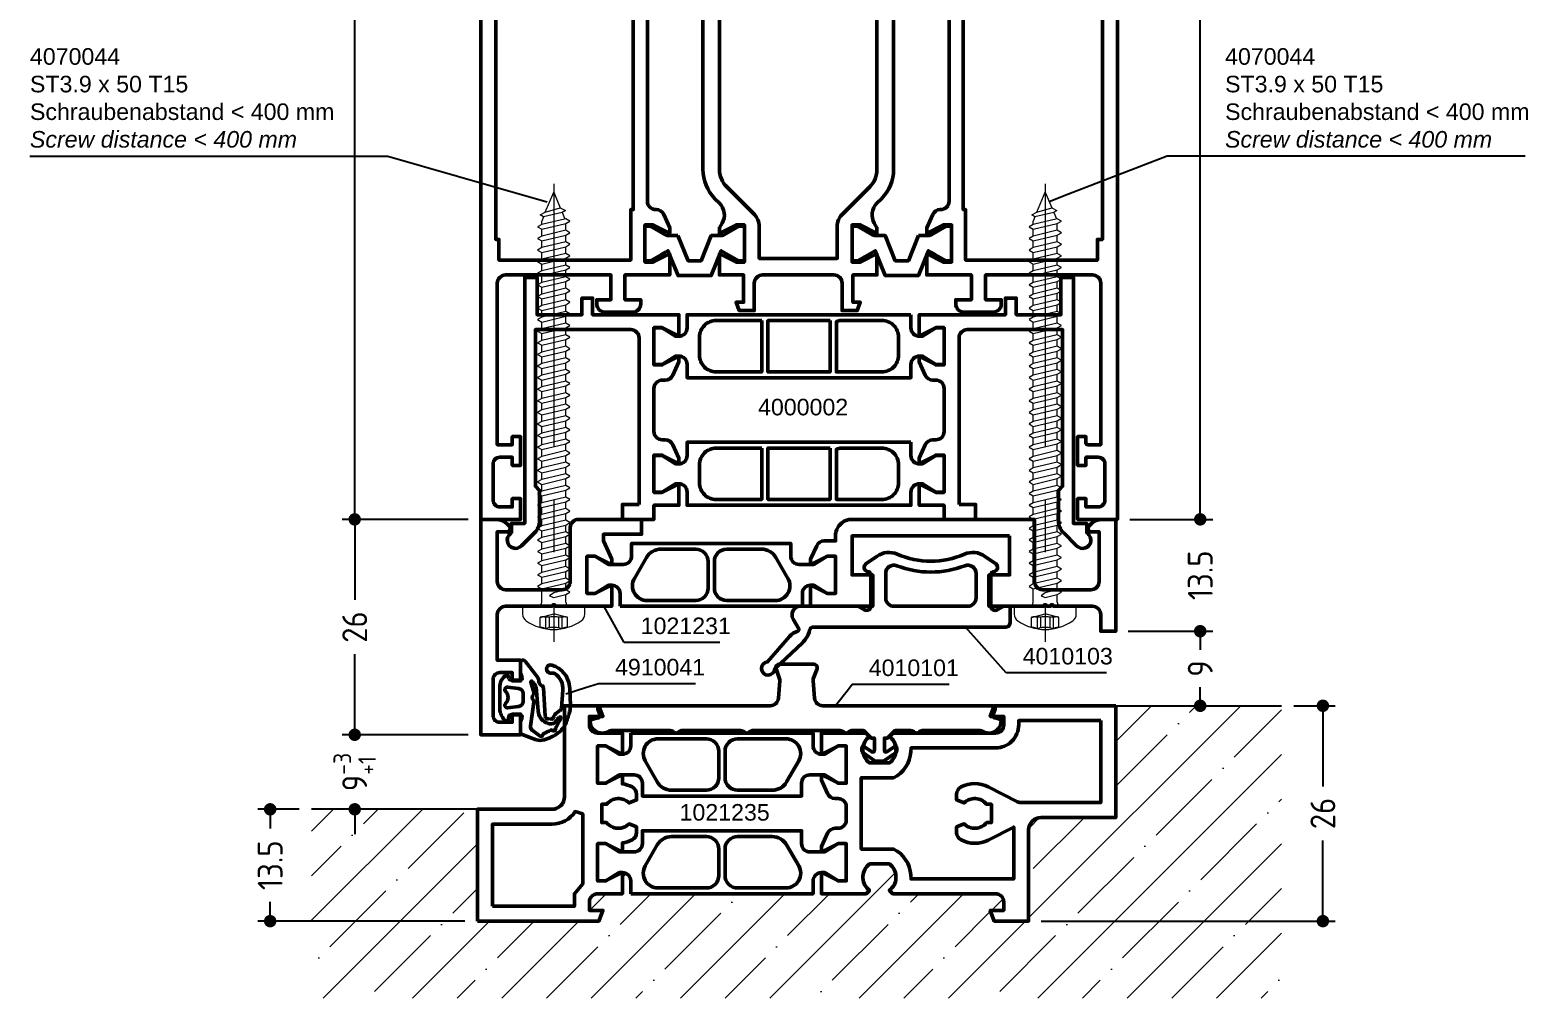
# Model space of a CAD drawing. Header units: millimetres. Extents: x 15 to 196, y 31 to 248.
# Drawn here: x 15.3 to 196, y 31 to 147.9 of the extents above; entities that cross this region are included whole.
import ezdxf

# ---------------------------------------------------------------- set-up
doc = ezdxf.new("R2010")
doc.units = ezdxf.units.MM
doc.linetypes.add('CENTER', pattern=[50.8, 31.75, -6.35, 6.35, -6.35])
doc.linetypes.add('HIDDEN', pattern=[9.525, 6.35, -3.175])
for name, color, linetype, lineweight in [('AM_5', 3, 'Continuous', 25), ('AM_C', 50, 'Continuous', 50), ('AM_S', 80, 'Continuous', 50), ('Cent3', 70, 'CENTER', 18), ('CHide4', 10, 'HIDDEN', 13), ('Cont2', 2, 'Continuous', 25), ('Cont3', 70, 'Continuous', 18), ('Cont4', 10, 'Continuous', 13)]:
    doc.layers.add(name, color=color, linetype=linetype, lineweight=lineweight)
doc.layers.add('WBC-GER-ENG', color=7, linetype='Continuous')
doc.styles.add('HBS_DIMTEXTSTYLE', font='isocp.shx')
doc.styles.add('SWISSL', font='swissl.ttf')
doc.dimstyles.new('Konstruktionsschnitt 1-1$0', dxfattribs={"dimscale": 0, "dimtxt": 3, "dimasz": 1.5, "dimexe": 1.5, "dimexo": 1.5, "dimgap": 1.5, "dimtad": 0, "dimdsep": 46, "dimtxsty": 'HBS_DIMTEXTSTYLE', "dimblk": 'PUNKT', "dimcen": 0, "dimclrd": 3, "dimclre": 3, "dimclrt": 2, "dimadec": 1, "dimazin": 2, "dimtfac": 0.7, "dimtofl": 0, "dimtmove": 0, "dimatfit": 3, "dimfxl": 0, "dimtolj": 1, "dimtzin": 0, "dimarcsym": 0})

# ---------------------------------------------------------------- blocks, each defined once
blk = doc.blocks.new('PUNKT')
at = {"color": 0, "linetype": 'Continuous'}
blk.add_line((-0.5, 0), (-1, 0), dxfattribs=at)
at = {"color": 0, "linetype": 'Continuous', "const_width": 0.5}
blk.add_lwpolyline([(-0.25, 0, 1), (0.25, 0, 1)], format="xyb", close=True, dxfattribs=at)
blk = doc.blocks.new('*D40')
at = {"layer": 'AM_5', "color": 3, "lineweight": -2, "transparency": 16777216}
for p, q in [((148, 205.77), (158, 205.77)), ((156.5, 204.27), (156.5, 159.08)), ((156.5, 90.27), (156.5, 151.88)), ((148, 88.77), (158, 88.77))]:
    blk.add_line(p, q, dxfattribs=at)
at = {"layer": 'AM_5', "color": 3, "lineweight": -2, "transparency": 16777216, "xscale": 1.5, "yscale": 1.5, "zscale": 1.5}
for p, rotation in [((156.5, 205.77), 90), ((156.5, 88.77), 270)]:
    blk.add_blockref('PUNKT', p, dxfattribs=dict(at, rotation=rotation))
at = {"layer": 'AM_5', "color": 2, "transparency": 16777216, "insert": (156.5, 155.48), "char_height": 3, "attachment_point": 5, "rotation": 90, "style": 'HBS_DIMTEXTSTYLE'}
blk.add_mtext('\\A1;117', dxfattribs=at)
blk = doc.blocks.new('4010101_technic_wos')
at = {"layer": 'AM_C'}
blk.add_lwpolyline([(-24.82, 0, -0.388879), (-25.81, 0.91), (-26, 3.02, -0.109518), (-25.97, 3.24), (-25.52, 4.46, 0.520567), (-25.9, 5), (-30.1, 5, 0.520567), (-30.47, 4.46), (-30.03, 3.24, -0.109518), (-30, 3.02), (-30.18, 0.91, -0.388879), (-31.18, 0), (-51.68, 0, 0.520567), (-51.96, -0.4), (-51.72, -1.07, -0.440011), (-51.92, -1.46), (-52.68, -1.66, 0.3752), (-52.9, -1.99, 0.54592), (-50.62, -3.08, -0.139599), (-50.35, -3), (-43.21, -3, -0.201513), (-42.86, -3.15, 0.420084), (-42.14, -3.15, -0.201513), (-41.78, -3), (-34.71, -3, -0.201513), (-34.36, -3.15, 0.420084), (-33.64, -3.15, -0.201513), (-33.28, -3), (-22.71, -3, -0.201513), (-22.36, -3.15, 0.420084), (-21.64, -3.15, -0.201513), (-21.28, -3), (-19.9, -3), (-19, -3.9), (-18.6, -3.9), (-18.6, -5.39, -0.606815), (-18.91, -5.56), (-19.78, -4.95, 0.606815), (-20.1, -5.11), (-20.1, -5.48, 0.244698), (-20.01, -5.64), (-18.5, -6.7), (-17.5, -6.7), (-15.98, -5.64, 0.244698), (-15.9, -5.48), (-15.9, -5.11, 0.606815), (-16.21, -4.95), (-17.08, -5.56, -0.606815), (-17.4, -5.39), (-17.4, -3.9), (-17, -3.9), (-16.1, -3), (-14.21, -3, -0.201513), (-13.86, -3.15, 0.420084), (-13.14, -3.15, -0.201513), (-12.78, -3), (-5.85, -3, -0.139599), (-5.58, -3.08, 0.560582), (-3.3, -1.92, 0.362446), (-3.52, -1.61), (-4.08, -1.46, -0.440011), (-4.28, -1.07), (-4.04, -0.4, 0.520567), (-4.32, 0), (-24.82, 0)], format="xyb", close=True, dxfattribs=at)
blk = doc.blocks.new('*D49')
at = {"layer": 'AM_5', "color": 3, "lineweight": -2, "transparency": 16777216}
for p, q in [((68.2, 88.77), (53, 88.77)), ((54.5, 87.27), (54.5, 79.04)), ((54.5, 64.27), (54.5, 72.51)), ((68.2, 62.77), (53, 62.77))]:
    blk.add_line(p, q, dxfattribs=at)
at = {"layer": 'AM_5', "color": 3, "lineweight": -2, "transparency": 16777216, "xscale": 1.5, "yscale": 1.5, "zscale": 1.5}
for p, rotation in [((54.5, 88.77), 90), ((54.5, 62.77), 270)]:
    blk.add_blockref('PUNKT', p, dxfattribs=dict(at, rotation=rotation))
at = {"layer": 'AM_5', "color": 2, "transparency": 16777216, "insert": (54.5, 75.77), "char_height": 3, "attachment_point": 5, "rotation": 90, "style": 'HBS_DIMTEXTSTYLE'}
blk.add_mtext('\\A1;26', dxfattribs=at)
blk = doc.blocks.new('*D50')
at = {"layer": 'AM_5', "color": 3, "lineweight": -2, "transparency": 16777216}
for p, q in [((54.5, 64.27), (54.5, 65.77)), ((68.2, 62.77), (53, 62.77)), ((56.95, 53.77), (53, 53.77)), ((54.5, 52.27), (54.5, 50.77))]:
    blk.add_line(p, q, dxfattribs=at)
at = {"layer": 'AM_5', "color": 3, "lineweight": -2, "transparency": 16777216, "xscale": 1.5, "yscale": 1.5, "zscale": 1.5}
for p, rotation in [((54.5, 62.77), 270), ((54.5, 53.77), 90)]:
    blk.add_blockref('PUNKT', p, dxfattribs=dict(at, rotation=rotation))
at = {"layer": 'AM_5', "color": 2, "transparency": 16777216, "insert": (54.5, 58.27), "char_height": 3, "attachment_point": 5, "rotation": 90, "style": 'HBS_DIMTEXTSTYLE'}
blk.add_mtext('\\A1;9{}{\\H0.71x;\\C2;\\S-3^ +1;}', dxfattribs=at)
blk = doc.blocks.new('*D51')
at = {"layer": 'AM_5', "color": 3, "lineweight": -2, "transparency": 16777216}
for p, q in [((147.8, 75.27), (158, 75.27)), ((156.5, 73.77), (156.5, 73.04)), ((156.5, 67.77), (156.5, 68.51)), ((147.8, 66.27), (158, 66.27))]:
    blk.add_line(p, q, dxfattribs=at)
at = {"layer": 'AM_5', "color": 3, "lineweight": -2, "transparency": 16777216, "xscale": 1.5, "yscale": 1.5, "zscale": 1.5}
for p, rotation in [((156.5, 75.27), 90), ((156.5, 66.27), 270)]:
    blk.add_blockref('PUNKT', p, dxfattribs=dict(at, rotation=rotation))
at = {"layer": 'AM_5', "color": 2, "transparency": 16777216, "insert": (156.5, 70.77), "char_height": 3, "attachment_point": 5, "rotation": 90, "style": 'HBS_DIMTEXTSTYLE'}
blk.add_mtext('\\A1;9', dxfattribs=at)
blk = doc.blocks.new('*D52')
at = {"layer": 'AM_5', "color": 3, "lineweight": -2, "transparency": 16777216}
for p, q in [((167.8, 66.27), (172.8, 66.27)), ((171.3, 64.77), (171.3, 56.54)), ((171.3, 41.77), (171.3, 50.01)), ((137.3, 40.27), (172.8, 40.27))]:
    blk.add_line(p, q, dxfattribs=at)
at = {"layer": 'AM_5', "color": 3, "lineweight": -2, "transparency": 16777216, "xscale": 1.5, "yscale": 1.5, "zscale": 1.5}
for p, rotation in [((171.3, 66.27), 90), ((171.3, 40.27), 270)]:
    blk.add_blockref('PUNKT', p, dxfattribs=dict(at, rotation=rotation))
at = {"layer": 'AM_5', "color": 2, "transparency": 16777216, "insert": (171.3, 53.27), "char_height": 3, "attachment_point": 5, "rotation": 90, "style": 'HBS_DIMTEXTSTYLE'}
blk.add_mtext('\\A1;26', dxfattribs=at)
blk = doc.blocks.new('*S359')
at = {"layer": 'AM_5', "color": 3}
for p, q in [((114.51, 68.83), (114.05, 68.24)), ((126.21, 68.83), (114.51, 68.83))]:
    blk.add_line(p, q, dxfattribs=at)
at = {"layer": 'AM_5', "color": 3, "linetype": 'Continuous'}
blk.add_line((114.05, 68.24), (112.51, 66.27), dxfattribs=at)
at = {"layer": 'AM_5', "color": 2, "insert": (116.51, 69.83), "char_height": 2, "attachment_point": 7, "style": 'SWISSL'}
blk.add_mtext('4010101', dxfattribs=at)
blk = doc.blocks.new('*S360')
at = {"layer": 'AM_5', "color": 3, "linetype": 'Continuous'}
blk.add_line((129.83, 73.9), (128.17, 75.77), dxfattribs=at)
at = {"layer": 'AM_5', "color": 3}
for p, q in [((133.08, 70.23), (129.83, 73.9)), ((145.21, 70.23), (133.08, 70.23))]:
    blk.add_line(p, q, dxfattribs=at)
at = {"layer": 'AM_5', "color": 2, "insert": (135.08, 71.23), "char_height": 2, "attachment_point": 7, "style": 'SWISSL'}
blk.add_mtext('4010103', dxfattribs=at)
blk = doc.blocks.new('*S361')
at = {"layer": 'AM_5', "color": 3}
for p, q in [((83.9, 68.9), (82.34, 68.42)), ((95.6, 68.9), (83.9, 68.9))]:
    blk.add_line(p, q, dxfattribs=at)
at = {"layer": 'AM_5', "color": 3, "linetype": 'Continuous'}
blk.add_line((82.34, 68.42), (79.95, 67.69), dxfattribs=at)
at = {"layer": 'AM_5', "color": 2, "insert": (85.9, 69.9), "char_height": 2, "attachment_point": 7, "style": 'SWISSL'}
blk.add_mtext('4910041', dxfattribs=at)
blk = doc.blocks.new('*S362')
at = {"layer": 'AM_5', "color": 3, "linetype": 'Continuous'}
blk.add_line((85.8, 76.08), (84.6, 78.27), dxfattribs=at)
at = {"layer": 'AM_5', "color": 3}
for p, q in [((87, 73.89), (85.8, 76.08)), ((98.54, 73.89), (87, 73.89))]:
    blk.add_line(p, q, dxfattribs=at)
at = {"layer": 'AM_5', "color": 2, "insert": (89, 74.89), "char_height": 2, "attachment_point": 7, "style": 'SWISSL'}
blk.add_mtext('1021231', dxfattribs=at)
blk = doc.blocks.new('ws4070043')
at = {"layer": 'Cent3'}
blk.add_line((0, -51), (0, 4.3), dxfattribs=at)
at = {"layer": 'CHide4', "ltscale": 0.3}
for p, q in [((-0.97, 1.33), (-0.97, 2.72)), ((-0.56, 1.33), (-0.56, 2.61)), ((0.56, 1.33), (0.56, 2.61)), ((0.97, 1.33), (0.97, 2.72))]:
    blk.add_line(p, q, dxfattribs=at)
for points in [[(-1.65, 2.56), (-1.65, 1.33)], [(1.65, 2.56), (1.65, 1.33)], [(-1.65, 1.33), (0, 0.89)], [(1.65, 1.33), (0, 0.89)]]:
    blk.add_lwpolyline(points, dxfattribs=at)
for centre, radius, start, end in [((-1.59, 3.84), 1.28, 267.2848, 298.8872), ((0, 5.49), 2.94, 250.6988, 289.3012), ((1.59, 3.84), 1.28, 241.1128, 272.7152), ((-1.31, 2.49), 1.21, 253.6643, 286.3357), ((0, 11.41), 10.13, 264.4948, 275.5052), ((1.31, 2.49), 1.21, 253.6643, 286.3357)]:
    blk.add_arc(centre, radius, start, end, dxfattribs=at)
at = {"layer": 'Cont4'}
blk.add_lwpolyline([(3.32, 1.75, 0.314856), (-3.32, 1.75, 0.244912), (-3.75, 0.93), (-3.75, 0), (3.75, 0), (3.75, 0.93, 0.244912), (3.32, 1.75, 0.138291)], format="xyb", dxfattribs=at)
for points in [[(-1.95, -1.7), (-1.45, -1.99), (0, -1.64), (0.5, -1.27), (0, -1.07), (-1.45, -1.41)], [(-1.95, -3.1), (-1.45, -3.39), (1.45, -2.7), (1.95, -2.41), (1.45, -2.12), (-1.45, -2.81)], [(-1.95, -4.5), (-1.45, -4.79), (1.45, -4.1), (1.95, -3.81), (1.45, -3.52), (-1.45, -4.21)], [(-1.95, -5.9), (-1.45, -6.19), (1.45, -5.5), (1.95, -5.21), (1.45, -4.92), (-1.45, -5.61)], [(-1.95, -7.3), (-1.45, -7.59), (1.45, -6.9), (1.95, -6.61), (1.45, -6.32), (-1.45, -7.01)], [(-1.95, -8.7), (-1.45, -8.99), (1.45, -8.3), (1.95, -8.01), (1.45, -7.72), (-1.45, -8.41)], [(-1.95, -10.1), (-1.45, -10.39), (1.45, -9.7), (1.95, -9.41), (1.45, -9.12), (-1.45, -9.81)], [(-1.95, -11.5), (-1.45, -11.79), (1.45, -11.1), (1.95, -10.81), (1.45, -10.52), (-1.45, -11.21)], [(-1.95, -12.9), (-1.45, -13.19), (1.45, -12.5), (1.95, -12.21), (1.45, -11.92), (-1.45, -12.61)], [(-1.95, -14.3), (-1.45, -14.59), (1.45, -13.9), (1.95, -13.61), (1.45, -13.32), (-1.45, -14.01)], [(-1.95, -15.7), (-1.45, -15.99), (1.45, -15.3), (1.95, -15.01), (1.45, -14.72), (-1.45, -15.41)], [(-1.95, -17.1), (-1.45, -17.39), (1.45, -16.7), (1.95, -16.41), (1.45, -16.12), (-1.45, -16.81)], [(-1.95, -18.5), (-1.45, -18.79), (1.45, -18.1), (1.95, -17.81), (1.45, -17.52), (-1.45, -18.21)], [(-1.95, -19.9), (-1.45, -20.19), (1.45, -19.5), (1.95, -19.21), (1.45, -18.92), (-1.45, -19.61)], [(-1.95, -21.3), (-1.45, -21.59), (1.45, -20.9), (1.95, -20.61), (1.45, -20.32), (-1.45, -21.01)], [(-1.95, -22.7), (-1.45, -22.99), (1.45, -22.3), (1.95, -22.01), (1.45, -21.72), (-1.45, -22.41)], [(-1.95, -24.1), (-1.45, -24.39), (1.45, -23.7), (1.95, -23.41), (1.45, -23.12), (-1.45, -23.81)], [(-1.95, -25.5), (-1.45, -25.79), (1.45, -25.1), (1.95, -24.81), (1.45, -24.52), (-1.45, -25.21)], [(-1.95, -26.9), (-1.45, -27.19), (1.45, -26.5), (1.95, -26.21), (1.45, -25.92), (-1.45, -26.61)], [(-1.95, -28.3), (-1.45, -28.59), (1.45, -27.9), (1.95, -27.61), (1.45, -27.32), (-1.45, -28.01)], [(-1.95, -29.7), (-1.45, -29.99), (1.45, -29.3), (1.95, -29.01), (1.45, -28.72), (-1.45, -29.41)], [(-1.95, -31.1), (-1.45, -31.39), (1.45, -30.7), (1.95, -30.41), (1.45, -30.12), (-1.45, -30.81)], [(-1.95, -32.5), (-1.45, -32.79), (1.45, -32.1), (1.95, -31.81), (1.45, -31.52), (-1.45, -32.21)], [(-1.95, -33.9), (-1.45, -34.19), (1.45, -33.5), (1.95, -33.21), (1.45, -32.92), (-1.45, -33.61)], [(-1.95, -35.3), (-1.45, -35.59), (1.45, -34.9), (1.95, -34.61), (1.45, -34.32), (-1.45, -35.01)], [(-1.95, -36.7), (-1.45, -36.99), (1.45, -36.3), (1.95, -36.01), (1.45, -35.72), (-1.45, -36.41)], [(-1.95, -38.1), (-1.45, -38.39), (1.45, -37.7), (1.95, -37.41), (1.45, -37.12), (-1.45, -37.81)], [(-1.95, -39.5), (-1.45, -39.79), (1.45, -39.1), (1.95, -38.81), (1.45, -38.52), (-1.45, -39.21)], [(-1.95, -40.9), (-1.45, -41.19), (1.45, -40.5), (1.95, -40.21), (1.45, -39.92), (-1.45, -40.61)], [(-1.95, -42.3), (-1.45, -42.59), (1.45, -41.9), (1.95, -41.61), (1.45, -41.32), (-1.45, -42.01)], [(-1.95, -43.7), (-1.45, -43.99), (1.45, -43.3), (1.95, -43.01), (1.45, -42.72), (-1.45, -43.41)], [(-1.45, -45.39), (1.45, -44.7), (1.95, -44.41), (1.45, -44.12), (-1.45, -44.81), (-1.95, -45.1)], [(-1.45, -46.21), (-1.95, -46.5), (-1.45, -46.79), (1.45, -46.1), (1.95, -45.81), (1.45, -45.52)], [(1.24, -47), (1.63, -47.27), (1.01, -47.57), (-0.78, -48.11), (-1.41, -47.8), (-1.02, -47.54)]]:
    blk.add_lwpolyline(points, close=True, dxfattribs=at)
for points in [[(-1.45, -0.5), (-1.45, -1.41)], [(1.45, -0.5), (1.45, -2.12)], [(-1.45, -1.99), (-1.45, -2.81)], [(-1.45, -3.39), (-1.45, -4.21)], [(1.45, -2.7), (1.45, -3.52)], [(-1.45, -4.79), (-1.45, -5.61)], [(1.45, -4.1), (1.45, -4.92)], [(-1.45, -6.19), (-1.45, -7.01)], [(1.45, -5.5), (1.45, -6.32)], [(1.45, -6.9), (1.45, -7.72)], [(-1.45, -7.59), (-1.45, -8.41)], [(-1.45, -8.99), (-1.45, -9.81)], [(1.45, -8.3), (1.45, -9.12)], [(-1.45, -10.39), (-1.45, -11.21)], [(1.45, -9.7), (1.45, -10.52)], [(-1.45, -11.79), (-1.45, -12.61)], [(1.45, -11.1), (1.45, -11.92)], [(1.45, -12.5), (1.45, -13.32)], [(-1.45, -13.19), (-1.45, -14.01)], [(1.45, -13.9), (1.45, -14.72)], [(-1.45, -14.59), (-1.45, -15.41)], [(-1.45, -15.99), (-1.45, -16.81)], [(1.45, -15.3), (1.45, -16.12)], [(-1.45, -17.39), (-1.45, -18.21)], [(1.45, -16.7), (1.45, -17.52)], [(-1.45, -18.79), (-1.45, -19.61)], [(1.45, -18.1), (1.45, -18.92)], [(1.45, -19.5), (1.45, -20.32)], [(-1.45, -20.19), (-1.45, -21.01)], [(-1.45, -21.59), (-1.45, -22.41)], [(1.45, -20.9), (1.45, -21.72)], [(-1.45, -22.99), (-1.45, -23.81)], [(1.45, -22.3), (1.45, -23.12)], [(-1.45, -24.39), (-1.45, -25.21)], [(1.45, -23.7), (1.45, -24.52)], [(1.45, -25.1), (1.45, -25.92)], [(-1.45, -25.79), (-1.45, -26.61)], [(1.45, -26.5), (1.45, -27.32)], [(-1.45, -27.19), (-1.45, -28.01)], [(-1.45, -28.59), (-1.45, -29.41)], [(1.45, -27.9), (1.45, -28.72)], [(-1.45, -29.99), (-1.45, -30.81)], [(1.45, -29.3), (1.45, -30.12)], [(1.45, -30.7), (1.45, -31.52)], [(-1.45, -31.39), (-1.45, -32.21)], [(1.45, -32.1), (1.45, -32.92)], [(-1.45, -32.79), (-1.45, -33.61)], [(-1.45, -34.19), (-1.45, -35.01)], [(1.45, -33.5), (1.45, -34.32)], [(-1.45, -35.59), (-1.45, -36.41)], [(1.45, -34.9), (1.45, -35.72)], [(-1.45, -36.99), (-1.45, -37.81)], [(1.45, -36.3), (1.45, -37.12)], [(1.45, -37.7), (1.45, -38.52)], [(-1.45, -38.39), (-1.45, -39.21)], [(1.45, -39.1), (1.45, -39.92)], [(-1.45, -39.79), (-1.45, -40.61)], [(-1.45, -41.19), (-1.45, -42.01)], [(1.45, -40.5), (1.45, -41.32)], [(-1.45, -42.59), (-1.45, -43.41)], [(1.45, -41.9), (1.45, -42.72)], [(1.45, -43.3), (1.45, -44.12)], [(-1.45, -43.99), (-1.45, -44.81)], [(1.45, -44.7), (1.45, -45.52)], [(-1.45, -45.39), (-1.45, -46.21)], [(-1.02, -47.54), (-1.34, -46.76)], [(1.24, -47), (1.45, -46.5)], [(1.45, -46.1), (1.45, -46.5)], [(1.01, -47.57), (0, -50), (-0.78, -48.11)]]:
    blk.add_lwpolyline(points, dxfattribs=at)
for centre, start, end in [((-1.95, -0.5), 0, 90), ((1.95, -0.5), 90, 180)]:
    blk.add_arc(centre, 0.5, start, end, dxfattribs=at)
blk = doc.blocks.new('*S363')
at = {"layer": 'WBC-GER-ENG', "color": 3}
for p, q in [((152.5, 132.62), (140.62, 128.02)), ((195.69, 132.62), (152.5, 132.62))]:
    blk.add_line(p, q, dxfattribs=at)
at = {"layer": 'WBC-GER-ENG', "color": 3, "linetype": 'Continuous'}
blk.add_line((140.62, 128.02), (138.29, 127.11), dxfattribs=at)
at = {"layer": 'WBC-GER-ENG', "color": 2, "insert": (159.5, 133.62), "char_height": 2, "attachment_point": 7, "style": 'SWISSL'}
blk.add_mtext('4070044\\PST3.9 x 50 T15\\PSchraubenabstand < 400 mm\\P\\fSwis721 Lt BT|b0|i1|c0|p34;Screw distance < 400 mm', dxfattribs=at)
blk = doc.blocks.new('*S364')
at = {"layer": 'WBC-GER-ENG', "color": 3}
for p, q in [((15.32, 132.62), (58.5, 132.62)), ((58.5, 132.62), (75.32, 127.8))]:
    blk.add_line(p, q, dxfattribs=at)
at = {"layer": 'WBC-GER-ENG', "color": 3, "linetype": 'Continuous'}
blk.add_line((75.32, 127.8), (77.72, 127.11), dxfattribs=at)
at = {"layer": 'WBC-GER-ENG', "color": 2, "insert": (15.32, 133.62), "char_height": 2, "attachment_point": 7, "style": 'SWISSL'}
blk.add_mtext('4070044\\PST3.9 x 50 T15\\PSchraubenabstand < 400 mm\\P\\fSwis721 Lt BT|b0|i1|c0|p34;Screw distance < 400 mm', dxfattribs=at)
blk = doc.blocks.new('*D110')
at = {"layer": 'AM_5', "color": 3, "lineweight": -2, "transparency": 16777216}
for p, q in [((47.8, 53.77), (42.8, 53.77)), ((44.3, 52.27), (44.3, 51.44)), ((44.3, 41.77), (44.3, 42.61)), ((67.8, 40.27), (42.8, 40.27))]:
    blk.add_line(p, q, dxfattribs=at)
at = {"layer": 'AM_5', "color": 3, "lineweight": -2, "transparency": 16777216, "xscale": 1.5, "yscale": 1.5, "zscale": 1.5}
for p, rotation in [((44.3, 53.77), 90), ((44.3, 40.27), 270)]:
    blk.add_blockref('PUNKT', p, dxfattribs=dict(at, rotation=rotation))
at = {"layer": 'AM_5', "color": 2, "transparency": 16777216, "insert": (44.3, 47.02), "char_height": 3, "attachment_point": 5, "rotation": 90, "style": 'HBS_DIMTEXTSTYLE'}
blk.add_mtext('\\A1;13.5', dxfattribs=at)
blk = doc.blocks.new('*D351')
at = {"layer": 'AM_5', "color": 3, "lineweight": -2, "transparency": 16777216}
for p, q in [((68.2, 230.78), (53, 230.78)), ((54.5, 229.28), (54.5, 163.91)), ((54.5, 90.27), (54.5, 155.63)), ((68.2, 88.77), (53, 88.77))]:
    blk.add_line(p, q, dxfattribs=at)
at = {"layer": 'AM_5', "color": 3, "lineweight": -2, "transparency": 16777216, "xscale": 1.5, "yscale": 1.5, "zscale": 1.5}
for p, rotation in [((54.5, 230.78), 90), ((54.5, 88.77), 270)]:
    blk.add_blockref('PUNKT', p, dxfattribs=dict(at, rotation=rotation))
at = {"layer": 'AM_5', "color": 2, "transparency": 16777216, "insert": (54.5, 159.77), "char_height": 3, "attachment_point": 5, "rotation": 90, "style": 'HBS_DIMTEXTSTYLE'}
blk.add_mtext('\\A1;142', dxfattribs=at)
blk = doc.blocks.new('WI1021231')
for points in [[(0, 0), (1.8, 0, -0.198912), (3.21, -0.59), (3.61, -0.99), (3.4, -1.5), (2, -1.5), (2, -7.5, 0.414214), (3, -8.5), (9.8, -8.5, 0.414214), (10.8, -7.5), (10.8, -1, -0.414214), (11.8, 0), (19.4, 0), (19.4, -1.8), (14.8, -1.8), (14.8, -2.6), (15.8, -4.8), (15.8, -5.45), (13.8, -4.45), (12.8, -4.45), (12.8, -8.95), (13.8, -8.95), (15.8, -7.95), (15.8, -10.5), (9, -10.5), (8.8, -10.3), (8.6, -10.5), (3, -10.5, 0.414214), (2, -11.5), (2, -17), (4.8, -17), (4.8, -19.5), (3.8, -19.5), (3.8, -18.5), (2.3, -18.5, 0.414214), (1.5, -19.3), (1.5, -23.7, 0.414214), (2.3, -24.5), (3.8, -24.5), (3.8, -23.5), (4.8, -23.5), (4.8, -26), (0, -26), (0, 0)], [(63.8, -2), (63.8, -6.7), (61.3, -6.7), (61.3, -10.5), (67.9, -10.5), (68.1, -10.3), (68.3, -10.5), (68.7, -10.5), (68.9, -10.3), (69.1, -10.5), (73.8, -10.5, -0.414214), (74.8, -11.5), (74.8, -13.5), (76.6, -13.5), (76.6, 0), (75, 0, 0.198912), (73.59, -0.59), (73.19, -0.99), (73.4, -1.5), (74.6, -1.5), (74.6, -7.5, -0.414214), (73.6, -8.5), (67.8, -8.5, -0.414214), (66.8, -7.5), (66.8, 0), (44.8, 0, 0.414214), (42.8, -2), (42.8, -2.6), (41.44, -2.6, 0.294108), (40.53, -3.19), (39.8, -4.8), (39.8, -5.45), (41.8, -4.45), (42.8, -4.45), (42.8, -8.95), (41.8, -8.95), (39.8, -7.95), (39.8, -10.5), (47.3, -10.5), (47.3, -6.7), (44.8, -6.7), (44.8, -2), (63.8, -2)], [(16.8, -10.5), (16.8, -8.95, 0.414214), (15.8, -7.95), (15.4, -7.95), (13.8, -8.95), (12.8, -8.95), (12.8, -4.45), (13.8, -4.45), (15.4, -5.45), (17.2, -5.45, 0.414214), (18.2, -4.45), (18.2, -2.9), (37.4, -2.9), (37.4, -4.45, 0.414214), (38.4, -5.45), (40.2, -5.45), (41.8, -4.45), (42.8, -4.45), (42.8, -8.95), (41.8, -8.95), (40.2, -7.95), (39.8, -7.95, 0.414214), (38.8, -8.95), (38.8, -10.5), (16.8, -10.5)], [(25.93, -9.8, 0.414214), (27.43, -8.3), (27.43, -5.1, 0.414214), (25.93, -3.6), (21.73, -3.6, 0.267949), (20, -4.6), (18.54, -7.13, 0.57735), (20.08, -9.8), (25.93, -9.8)], [(29.68, -9.8, -0.414214), (28.18, -8.3), (28.18, -5.1, -0.414214), (29.68, -3.6), (33.87, -3.6, -0.267949), (35.6, -4.6), (37.06, -7.13, -0.57735), (35.52, -9.8), (29.68, -9.8)]]:
    blk.add_lwpolyline(points, format="xyb", close=True)
blk = doc.blocks.new('WI1021235')
for points in [[(0, 0), (14.66, 0), (15.13, 1.3), (13.5, 1.3), (13.5, 2.3, -0.414214), (14.5, 3.3), (17.5, 3.3), (17.5, 5.85), (15.5, 4.85), (14.5, 4.85), (14.5, 9.35), (15.5, 9.35), (17.5, 8.35), (17.5, 9.43, 0.085303), (18.66, 9.81, 0.279739), (19.2, 10.69), (19.2, 11.37), (18.29, 11.74, -0.455203), (15.58, 11.9), (15, 11.9), (15, 14.1), (15.58, 14.1, -0.455203), (18.29, 14.26), (19.2, 14.63), (19.2, 15.31, 0.279739), (18.66, 16.19, 0.085303), (17.5, 16.57), (17.5, 17.65), (15.5, 16.65), (14.5, 16.65), (14.5, 21.15), (15.5, 21.15), (17.5, 20.15), (17.5, 22.7), (14.5, 22.7, -0.414214), (13.5, 23.7), (13.5, 24.7), (15.13, 24.7), (14.66, 26), (10.5, 26), (10.5, 15, -0.414214), (9, 13.5), (0, 13.5), (0, 0)], [(77, 26), (77, 12.5), (68, 12.5, 0.414214), (66.5, 11), (66.5, 0), (62.34, 0), (61.87, 1.3), (63.5, 1.3), (63.5, 2.3, 0.414214), (62.5, 3.3), (50.11, 3.3), (49.71, 3.7), (49.86, 3.84, 0.467074), (49.7, 6.9), (47.3, 6.9, 0.467074), (47.14, 3.84), (47.29, 3.7), (46.89, 3.3), (41.5, 3.3), (41.5, 5.85), (43.5, 4.85), (44.5, 4.85), (44.5, 9.35), (43.5, 9.35), (41.5, 8.35), (41.5, 9), (42.23, 10.61, -0.294108), (43.14, 11.2), (43.5, 11.2, 0.414214), (44.5, 12.2), (44.5, 13.8, 0.414214), (43.5, 14.8), (43.14, 14.8, -0.294108), (42.23, 15.39), (41.5, 17), (41.5, 17.65), (43.5, 16.65), (44.5, 16.65), (44.5, 21.15), (43.5, 21.15), (41.5, 20.15), (41.5, 22.7), (46.89, 22.7), (47.29, 22.3), (47.14, 22.16, 0.467074), (47.3, 19.1), (49.7, 19.1, 0.467074), (49.86, 22.16), (49.71, 22.3), (50.11, 22.7), (62.5, 22.7, 0.414214), (63.5, 23.7), (63.5, 24.7), (61.87, 24.7), (62.34, 26), (77, 26)], [(75.2, 24.2), (75.2, 14.3), (65.62, 14.3, -0.118358), (65.16, 14.41), (61.63, 16.21, 0.242325), (58.34, 16.19, 0.279739), (57.8, 15.31), (57.8, 14.63), (58.71, 14.26, -0.455203), (61.42, 14.1), (62, 14.1), (62, 11.9), (61.42, 11.9, -0.455203), (58.71, 11.74), (57.8, 11.37), (57.8, 10.69, 0.279739), (58.34, 9.81, 0.242325), (61.63, 9.79), (64.7, 11.35), (64.7, 5.1), (52.32, 5.1), (52.29, 5.57, 0.265491), (50.2, 8.7), (46.3, 8.7), (46.3, 17.3), (50.2, 17.3, 0.265491), (52.29, 20.43), (52.32, 20.9), (62.5, 20.9, 0.414214), (65.3, 23.7), (65.3, 24.2), (75.2, 24.2)], [(18.5, 22.7), (18.5, 21.15, -0.414214), (17.5, 20.15), (17.1, 20.15), (15.5, 21.15), (14.5, 21.15), (14.5, 16.65), (15.5, 16.65), (17.1, 17.65), (18.9, 17.65, -0.414214), (19.9, 16.65), (19.9, 15.1), (39.1, 15.1), (39.1, 16.65, -0.414214), (40.1, 17.65), (41.9, 17.65), (43.5, 16.65), (44.5, 16.65), (44.5, 21.15), (43.5, 21.15), (41.9, 20.15), (41.5, 20.15, -0.414214), (40.5, 21.15), (40.5, 22.7), (18.5, 22.7)], [(27.62, 22, -0.414214), (29.12, 20.5), (29.12, 17.3, -0.414214), (27.62, 15.8), (23.43, 15.8, -0.267949), (21.7, 16.8), (20.24, 19.33, -0.57735), (21.78, 22), (27.62, 22)], [(31.37, 22, 0.414214), (29.87, 20.5), (29.87, 17.3, 0.414214), (31.37, 15.8), (35.57, 15.8, 0.267949), (37.3, 16.8), (38.76, 19.33, 0.57735), (37.22, 22), (31.37, 22)], [(1.8, 1.8), (11.7, 1.8), (11.7, 3.3), (12.7, 4.49), (12.7, 12.95), (11.78, 13.22, -0.255655), (9, 11.7), (1.8, 11.7), (1.8, 1.8)], [(18.5, 3.3), (18.5, 4.85, 0.414214), (17.5, 5.85), (17.1, 5.85), (15.5, 4.85), (14.5, 4.85), (14.5, 9.35), (15.5, 9.35), (17.1, 8.35), (18.9, 8.35, 0.414214), (19.9, 9.35), (19.9, 10.9), (39.1, 10.9), (39.1, 9.35, 0.414214), (40.1, 8.35), (41.9, 8.35), (43.5, 9.35), (44.5, 9.35), (44.5, 4.85), (43.5, 4.85), (41.9, 5.85), (41.5, 5.85, 0.414214), (40.5, 4.85), (40.5, 3.3), (18.5, 3.3)], [(27.62, 4, 0.414214), (29.12, 5.5), (29.12, 8.7, 0.414214), (27.62, 10.2), (23.43, 10.2, 0.267949), (21.7, 9.2), (20.24, 6.67, 0.57735), (21.78, 4), (27.62, 4)], [(31.37, 4, -0.414214), (29.87, 5.5), (29.87, 8.7, -0.414214), (31.37, 10.2), (35.57, 10.2, -0.267949), (37.3, 9.2), (38.76, 6.67, -0.57735), (37.22, 4), (31.37, 4)]]:
    blk.add_lwpolyline(points, format="xyb", close=True)
blk = doc.blocks.new('WI1021353')
for points in [[(22.8, 106.8), (22.8, 107.45), (20.8, 106.45), (19.8, 106.45), (19.8, 110.95), (20.8, 110.95), (22.8, 109.95), (22.8, 112.5), (17.4, 112.5), (17.4, 115.5), (19.3, 115.5), (19.3, 116, 0.414214), (18.3, 117), (15, 117, 0.414214), (14, 116), (14, 115.5), (15.7, 115.5), (15.7, 112.5), (3, 112.5, -0.414214), (2, 113.5), (2, 133), (3.8, 133), (3.8, 132), (4.8, 132), (4.8, 135.5), (3.8, 135.5), (3.8, 134.5), (2.3, 134.5, -0.414214), (1.5, 135.3), (1.5, 139.7, -0.414214), (2.3, 140.5), (3.8, 140.5), (3.8, 139.5), (4.8, 139.5), (4.8, 142), (0, 142), (0, 0), (4.8, 0), (4.8, 2.5), (3.8, 2.5), (3.8, 1.5), (2.3, 1.5, -0.414214), (1.5, 2.3), (1.5, 6.7, -0.414214), (2.3, 7.5), (3.8, 7.5), (3.8, 6.5), (4.8, 6.5), (4.8, 10), (3.8, 10), (3.8, 9), (2, 9), (2, 28.5, -0.414214), (3, 29.5), (15.7, 29.5), (15.7, 26.5), (14, 26.5), (14, 26, 0.414214), (15, 25), (18.3, 25, 0.414214), (19.3, 26), (19.3, 26.5), (17.4, 26.5), (17.4, 29.5), (22.8, 29.5), (22.8, 32.05), (20.8, 31.05), (19.8, 31.05), (19.8, 35.55), (20.8, 35.55), (22.8, 34.55), (22.8, 35.2), (22.07, 36.81, 0.294108), (21.16, 37.4), (21.1, 37.4, -0.414214), (20.1, 38.4), (20.1, 103.6, -0.414214), (21.1, 104.6), (21.16, 104.6, 0.294108), (22.07, 105.19), (22.8, 106.8)], [(34, 112.5), (42.6, 112.5, 0.414214), (43.6, 113.5), (43.6, 116.8), (45.42, 116.8), (45.79, 115.8), (44.9, 115.8), (44.9, 112.5), (47.8, 112.5), (47.8, 109.95), (45.8, 110.95), (44.8, 110.95), (44.8, 106.45), (45.8, 106.45), (47.8, 107.45), (47.8, 106.8), (47.48, 106.25, 0.339454), (47.8, 103.83), (48.34, 103.29, -0.198912), (49.8, 99.76), (49.8, 42.24, -0.198912), (48.34, 38.71), (47.8, 38.17, 0.339454), (47.48, 35.75), (47.8, 35.2), (47.8, 34.55), (45.8, 35.55), (44.8, 35.55), (44.8, 31.05), (45.8, 31.05), (47.8, 32.05), (47.8, 29.5), (44.9, 29.5), (44.9, 26.2), (45.79, 26.2), (45.42, 25.2), (43.6, 25.2), (43.6, 28.5, 0.414214), (42.6, 29.5), (34, 29.5, 0.414214), (33, 28.5), (33, 25.2), (31.18, 25.2), (30.81, 26.2), (31.7, 26.2), (31.7, 29.5), (28.8, 29.5), (28.8, 32.05), (30.8, 31.05), (31.8, 31.05), (31.8, 35.55), (30.8, 35.55), (28.8, 34.55), (28.8, 35.2), (29.12, 35.75, 0.339454), (28.8, 38.17), (28.26, 38.71, -0.198912), (26.8, 42.24), (26.8, 99.76, -0.198912), (28.26, 103.29), (28.8, 103.83, 0.339454), (29.12, 106.25), (28.8, 106.8), (28.8, 107.45), (30.8, 106.45), (31.8, 106.45), (31.8, 110.95), (30.8, 110.95), (28.8, 109.95), (28.8, 112.5), (31.7, 112.5), (31.7, 115.8), (30.81, 115.8), (31.18, 116.8), (33, 116.8), (33, 113.5, 0.414214)], [(73.2, 9), (74.8, 9), (74.8, 28.5, 0.414214), (73.8, 29.5), (60.9, 29.5), (60.9, 26.5), (62.8, 26.5), (62.8, 26, -0.414214), (61.8, 25), (58.3, 25, -0.414214), (57.3, 26), (57.3, 26.5), (59.2, 26.5), (59.2, 29.5), (53.8, 29.5), (53.8, 32.05), (55.8, 31.05), (56.8, 31.05), (56.8, 35.55), (55.8, 35.55), (53.8, 34.55), (53.8, 35.2), (54.53, 36.81, -0.294108), (55.44, 37.4), (55.5, 37.4, 0.414214), (56.5, 38.4), (56.5, 103.6, 0.414214), (55.5, 104.6), (55.44, 104.6, -0.294108), (54.53, 105.19), (53.8, 106.8), (53.8, 107.45), (55.8, 106.45), (56.8, 106.45), (56.8, 110.95), (55.8, 110.95), (53.8, 109.95), (53.8, 112.5), (59.2, 112.5), (59.2, 115.5), (57.3, 115.5), (57.3, 116, -0.414214), (58.3, 117), (61.8, 117, -0.414214), (62.8, 116), (62.8, 115.5), (60.9, 115.5), (60.9, 112.5), (74.1, 112.5, 0.414214), (75.1, 113.5), (75.1, 115.5), (73.3, 115.5), (73.09, 116.01), (73.49, 116.41, -0.198912), (74.9, 117), (76.8, 117), (76.8, 0), (72, 0), (72, 2.5), (73, 2.5), (73, 1.5), (74.5, 1.5, 0.414214), (75.3, 2.3), (75.3, 6.7, 0.414214), (74.5, 7.5), (73, 7.5), (73, 6.5), (72, 6.5), (72, 10), (73, 10), (73, 9.2, 0.414214), (73.2, 9)], [(23.79, 107.75), (22.67, 107.75, 0.131652), (22.27, 107.64), (20.46, 106.6), (19.8, 106.6), (19.8, 110.8), (20.46, 110.8), (21.8, 110.03), (22.29, 109.74), (22.59, 109.57), (23.8, 112.58), (27.8, 112.58), (29.01, 109.57), (31.14, 110.8), (31.8, 110.8), (31.8, 106.6), (31.14, 106.6), (29.33, 107.64, 0.131652), (28.93, 107.75), (27.81, 107.75), (26.59, 110.78), (25.01, 110.78)], [(52.81, 107.75), (53.93, 107.75, -0.131652), (54.33, 107.64), (56.14, 106.6), (56.8, 106.6), (56.8, 110.8), (56.14, 110.8), (54.8, 110.03), (54.31, 109.74), (54.01, 109.57), (52.8, 112.58), (48.8, 112.58), (47.59, 109.57), (45.46, 110.8), (44.8, 110.8), (44.8, 106.6), (45.46, 106.6), (47.27, 107.64, -0.131652), (47.67, 107.75), (48.79, 107.75), (50.01, 110.78), (51.59, 110.78)], [(28.8, 42.24, 0.198912), (29.68, 40.12), (33.01, 36.79, -0.198912), (33.6, 35.37), (33.6, 31.5), (43, 31.5), (43, 35.37, -0.198912), (43.59, 36.79), (46.92, 40.12, 0.198912), (47.8, 42.24), (47.8, 99.76, 0.198912), (46.92, 101.88), (43.59, 105.21, -0.198912), (43, 106.63), (43, 110.5), (33.6, 110.5), (33.6, 106.63, -0.198912), (33.01, 105.21), (29.68, 101.88, 0.198912), (28.8, 99.76)], [(23.79, 34.25), (22.67, 34.25, -0.131652), (22.27, 34.36), (20.46, 35.4), (19.8, 35.4), (19.8, 31.2), (20.46, 31.2), (21.8, 31.97), (22.29, 32.26), (22.59, 32.43), (23.8, 29.42), (27.8, 29.42), (29.01, 32.43), (31.14, 31.2), (31.8, 31.2), (31.8, 35.4), (31.14, 35.4), (29.33, 34.36, -0.131652), (28.93, 34.25), (27.81, 34.25), (26.59, 31.22), (25.01, 31.22)], [(52.81, 34.25), (53.93, 34.25, 0.131652), (54.33, 34.36), (56.14, 35.4), (56.8, 35.4), (56.8, 31.2), (56.14, 31.2), (54.8, 31.97), (54.31, 32.26), (54.01, 32.43), (52.8, 29.42), (48.8, 29.42), (47.59, 32.43), (45.46, 31.2), (44.8, 31.2), (44.8, 35.4), (45.46, 35.4), (47.27, 34.36, 0.131652), (47.67, 34.25), (48.79, 34.25), (50.01, 31.22), (51.59, 31.22)]]:
    blk.add_lwpolyline(points, format="xyb", close=True)
for points in [[(2.2, 108.2), (1.8, 108.2), (1.8, 33.8), (2.2, 33.8), (2.2, 31.3), (18.1, 31.3), (18.1, 37.4), (18.4, 37.4), (18.4, 104.6), (18.1, 104.6), (18.1, 110.7), (2.2, 110.7), (2.2, 108.2)], [(74.4, 108.2), (75, 108.2), (75, 33.8), (74.4, 33.8), (74.4, 31.3), (58.5, 31.3), (58.5, 37.4), (58.2, 37.4), (58.2, 104.6), (58.5, 104.6), (58.5, 110.7), (74.4, 110.7), (74.4, 108.2)]]:
    blk.add_lwpolyline(points, close=True)
blk = doc.blocks.new('WI4000002')
for points in [[(19.1, 1.8), (17.1, 1.8), (17.1, 0), (20.9, 0), (20.9, 1.7), (23.9, 1.7), (23.9, 4.25), (21.9, 3.25), (20.9, 3.25), (20.9, 7.75), (21.9, 7.75), (23.9, 6.75), (23.9, 7.4), (23.17, 9.01, 0.294108), (22.26, 9.6), (21.9, 9.6, -0.414214), (20.9, 10.6), (20.9, 15.8, -0.414214), (21.9, 16.8), (22.26, 16.8, 0.294108), (23.17, 17.39), (23.9, 19), (23.9, 19.65), (21.9, 18.65), (20.9, 18.65), (20.9, 23.15), (21.9, 23.15), (23.9, 22.15), (23.9, 24.7), (13.5, 24.7), (13.5, 26.7), (12.2, 26.7), (12.2, 24.7), (6.8, 24.7), (6.8, 29.2), (5.3, 29.2), (5.3, -0.5), (3.7, -0.5), (3.7, -1.62), (3.58, -1.71, 1.063218), (4.91, -3.21), (6.51, -1.6, 0.198912), (7.1, -0.19), (7.1, 3.5), (6.6, 4), (6.6, 22.9), (18.1, 22.9, -0.414214), (19.1, 21.9), (19.1, 1.8)], [(57.7, 1.8), (59.7, 1.8), (59.7, 0), (55.9, 0), (55.9, 1.7), (52.9, 1.7), (52.9, 4.25), (54.9, 3.25), (55.9, 3.25), (55.9, 7.75), (54.9, 7.75), (52.9, 6.75), (52.9, 7.4), (53.63, 9.01, -0.294108), (54.54, 9.6), (54.9, 9.6, 0.414214), (55.9, 10.6), (55.9, 15.8, 0.414214), (54.9, 16.8), (54.54, 16.8, -0.294108), (53.63, 17.39), (52.9, 19), (52.9, 19.65), (54.9, 18.65), (55.9, 18.65), (55.9, 23.15), (54.9, 23.15), (52.9, 22.15), (52.9, 24.7), (63.3, 24.7), (63.3, 26.7), (64.6, 26.7), (64.6, 24.7), (70, 24.7), (70, 29.2), (71.5, 29.2), (71.5, -0.5), (73.1, -0.5), (73.1, -1.62), (73.22, -1.71, -1.063218), (71.89, -3.21), (70.29, -1.6, -0.198912), (69.7, -0.19), (69.7, 3.5), (70.2, 4), (70.2, 22.9), (58.7, 22.9, 0.414214), (57.7, 21.9), (57.7, 1.8)], [(51.9, 24.7), (51.9, 23.1, 0.414214), (52.9, 22.1), (53.31, 22.11), (54.9, 23.1), (55.9, 23.1), (55.9, 18.7), (54.9, 18.7), (53.3, 19.7), (52.9, 19.7, 0.414214), (51.9, 18.7), (51.9, 17.1), (24.9, 17.1), (24.9, 18.7, 0.414214), (23.9, 19.7), (23.5, 19.7), (21.9, 18.7), (20.9, 18.7), (20.9, 23.1), (21.9, 23.1), (23.49, 22.11), (23.9, 22.1, 0.414214), (24.9, 23.1), (24.9, 24.7), (51.9, 24.7)], [(33.9, 24), (33.9, 17.8), (28.4, 17.8, -0.414214), (26.4, 19.8), (26.4, 22, -0.414214), (28.4, 24), (33.9, 24)], [(43.33, 24), (42.9, 23.87), (42.9, 17.8), (48.4, 17.8, 0.414214), (50.4, 19.8), (50.4, 22, 0.414214), (48.4, 24), (43.33, 24)], [(51.9, 9.3), (51.9, 7.7, 0.414214), (52.9, 6.7), (53.31, 6.71), (54.9, 7.7), (55.9, 7.7), (55.9, 3.3), (54.9, 3.3), (53.3, 4.3), (52.9, 4.3, 0.414214), (51.9, 3.3), (51.9, 1.7), (24.9, 1.7), (24.9, 3.3, 0.414214), (23.9, 4.3), (23.5, 4.3), (21.9, 3.3), (20.9, 3.3), (20.9, 7.7), (21.9, 7.7), (23.49, 6.71), (23.9, 6.7, 0.414214), (24.9, 7.7), (24.9, 9.3), (51.9, 9.3)], [(33.9, 8.6), (33.9, 2.4), (28.4, 2.4, -0.414214), (26.4, 4.4), (26.4, 6.6, -0.414214), (28.4, 8.6), (33.9, 8.6)], [(43.33, 8.6), (42.9, 8.47), (42.9, 2.4), (48.4, 2.4, 0.414214), (50.4, 4.4), (50.4, 6.6, 0.414214), (48.4, 8.6), (43.33, 8.6)]]:
    blk.add_lwpolyline(points, format="xyb", close=True)
for points in [[(42.15, 24), (42.15, 17.8), (34.65, 17.8), (34.65, 24), (42.15, 24)], [(42.15, 8.6), (42.15, 2.4), (34.65, 2.4), (34.65, 8.6), (42.15, 8.6)]]:
    blk.add_lwpolyline(points, close=True)
blk = doc.blocks.new('WI4010103')
for points in [[(-15.75, 0), (-15, -0.43, 0.57735), (-14.25, 0), (-14.25, 3.87, 0.339454), (-14.47, 4.16), (-14.68, 4.22, -0.63707), (-14.84, 5.11), (-13.49, 6.05, -0.262711), (-11.05, 6.29, 0.211449), (-2.95, 6.29, -0.262711), (-0.51, 6.05), (0.84, 5.11, -0.63707), (0.68, 4.22), (0.47, 4.16, 0.339454), (0.25, 3.87), (0.25, 0, 0.57735), (1, -0.43), (1.75, 0), (2.35, 0, -0.414214), (2.55, -0.2), (2.55, -2, -0.414214), (2.05, -2.5), (-21.15, -2.5, 0.349444), (-21.64, -2.89, -0.148359), (-22.5, -4.4), (-25.83, -7.54, -2.21525), (-26.7, -6.71), (-24.06, -3.64, -0.151051), (-23.06, -3.01, 0.493509), (-22.94, -2.72), (-23.61, -1.55, -0.57735), (-22.72, 0), (-15.75, 0)], [(-11.45, 0, -0.414214), (-12.45, 1), (-12.45, 3.96, -0.527296), (-11.09, 4.9, 0.187236), (-2.91, 4.9, -0.527296), (-1.55, 3.96), (-1.55, 1, -0.414214), (-2.55, 0), (-11.45, 0)]]:
    blk.add_lwpolyline(points, format="xyb", close=True)
blk = doc.blocks.new('WI4910041')
for p, q in [((5.85, 2.5), (3, 2.5)), ((7.15, 1.81), (6.95, 2.02)), ((1.56, 0), (0.3, 0)), ((1.77, 1.51), (2.23, 1.43)), ((2.4, 1.23), (2.4, 0)), ((6.6, 0), (6.6, 1.23)), ((6.77, 1.43), (7.03, 1.48)), ((8.7, 0), (7.44, 0)), ((0.02, -0.2), (-0.6, -1.9)), ((-0.16, -2.37), (0.56, -1.39)), ((3.93, -1.6), (1.04, -1.19)), ((2.13, -0.19), (1.67, -0.02)), ((6.35, -1.26), (5.11, -1.59)), ((6.04, -1.74), (6.44, -1.43)), ((7.34, -0.02), (6.87, -0.19)), ((6.89, -2.1), (8.88, -0.54)), ((2.25, -2.99), (5.66, -2.79)), ((2.86, -2.13), (5.79, -1.89)), ((6.13, -2.34), (6.25, -2.26)), ((2.93, -4.76), (2.52, -4.23)), ((3.17, -4.93), (3.17, -4.93)), ((5.36, -5.11), (3.21, -4.94))]:
    blk.add_line(p, q)
blk.add_lwpolyline([(5.24, 1.81, -0.717695), (5.75, 1.56), (5.58, 0.23, -0.378866), (4.99, -0.3), (4.01, -0.3, -0.378866), (3.42, 0.23), (3.25, 1.56, -0.717695), (3.76, 1.81, 0.421053), (5.24, 1.81)], format="xyb", close=True)
for centre, radius, start, end in [((1.8, 1.71), 0.2, 130.2736, 260), ((3.61, -0.43), 3, 103.5696, 130.2736), ((3, 2.1), 0.4, 90, 103.5696), ((5.85, 1), 1.5, 43, 90), ((7, 1.67), 0.2, 280, 43), ((1.56, -0.3), 0.3, 70, 90), ((2.2, 0), 0.2, 250, 360), ((2.2, 1.23), 0.2, 0, 80), ((6.8, 1.23), 0.2, 100, 180), ((7.44, -0.3), 0.3, 90, 110), ((0.3, -0.3), 0.3, 90, 160), ((0.97, -1.69), 0.5, 82, 143.4354), ((3.97, -1.3), 0.3, 262, 311.4096), ((4.5, -1.9), 0.5, 48.5904, 131.4096), ((5.03, -1.3), 0.3, 228.5904, 285), ((5.43, -0.95), 1, 291.0142, 308), ((6.38, -1.35), 0.1, 308, 105), ((6.8, 0), 0.2, 180, 290), ((8.7, -0.3), 0.3, 308, 90), ((0.81, -2.42), 1.5, 160, 197.1602), ((4.81, -1.18), 5.69, 197.1602, 216.4401), ((0, -2.48), 0.2, 143.4354, 266.101), ((-0.03, -2.88), 0.2, 24.2258, 86.101), ((17.66, 5.08), 19.2, 204.2258, 207.0051), ((2.05, -3.67), 0.748, 167.7544, 233.7522), ((3.08, -3.87), 1.8, 124.6775, 168.483), ((2.37, -3.84), 0.5, 139.9169, 166.6846), ((2.41, -3.25), 0.5, 173.4787, 212.423), ((2.12, -3.22), 0.2, 116.4888, 173.4787), ((2.25, -3.49), 0.5, 90, 116.4888), ((3.01, -3.92), 1.8, 94.6633, 121.9592), ((5.48, -2.33), 0.5, 291.0142, 333.5572), ((6.37, -2.77), 0.5, 119.5071, 153.5572), ((6.5, -2.7), 0.5, 85.457, 119.5071), ((6.58, -1.7), 0.5, 265.457, 308), ((7.93, -3.64), 0.5, 343.1179, 192.4114), ((2.26, -3.15), 2.47, 214.7922, 246.9093), ((0.66, -4.02), 0.2, 133.9164, 281.0766), ((0.38, -3.73), 0.2, 313.9164, 27.0051), ((0.73, -4.41), 0.2, 55.0134, 101.0766), ((3.48, -0.49), 4.59, 235.0134, 251.5618), ((8.53, 13.22), 20, 248.7801, 253.1178), ((-1.3, -8.64), 5.24, 49.232, 56.3659), ((2.08, -3.77), 0.2, 166.6846, 234.0877), ((2.26, -3.53), 0.5, 234.0877, 261.8095), ((2.06, -4.75), 0.1, 250.209, 52.4915), ((2.12, -4.52), 0.5, 36.2745, 81.8095), ((3.33, -4.47), 0.5, 216.2745, 243.0393), ((3.28, -4.44), 0.5, 249.8974, 257.7441), ((3.24, -4.64), 0.3, 257.7441, 265.4372), ((5.54, -2.92), 2.2, 265.4372, 326.3909), ((5.54, -2.92), 3, 275.8819, 343.1179), ((6.95, -3.86), 0.5, 326.3909, 12.4114), ((3.3, -4), 2, 253.1178, 268.4274), ((3.8, 13.99), 20, 268.4274, 275.8819)]:
    blk.add_arc(centre, radius, start, end)

msp = doc.modelspace()

# ---------------------------------------------------------------- hatches: boundary and pattern name
at = {"layer": 'Cont3'}
h = msp.add_hatch(dxfattribs=at)
h.set_pattern_fill('ANSI35', color=256, scale=1.2)
h.set_pattern_definition([(45, (3.004, 4.848), (-5.38815, 5.38815), []), (45, (8.392, 4.848), (-5.38815, 5.38815), [9.525, -1.905, 0, -1.905])])
h.paths.add_polyline_path([(166.30412, 66.27462), (146.30412, 66.27462), (146.30412, 52.77462), (137.30412, 52.77462, 0.414213562), (135.80412, 51.27462), (135.80412, 40.27462), (131.64884, 40.27462), (131.17568, 41.57462), (132.80412, 41.57462), (132.80412, 42.57462, 0.414213562), (131.80412, 43.57462), (119.41193, 43.57462), (119.01622, 43.97034), (119.16776, 44.11158, 0.467073974), (119.00412, 47.17462), (116.60412, 47.17462, 0.467073974), (116.44049, 44.11158), (116.59203, 43.97034), (116.19631, 43.57462), (110.80412, 43.57462), (110.80412, 46.12462, 0.414213562), (109.80412, 45.12462), (109.80412, 43.57462), (87.80412, 43.57462), (87.80412, 45.12462, 0.414213563), (86.80412, 46.12462), (86.80412, 43.57463), (83.80412, 43.57463, 0.414213562), (82.80412, 42.57463), (82.80412, 41.57462), (84.43257, 41.57462), (83.95941, 40.27462), (69.30412, 40.27462), (69.30412, 53.77462), (49.30412, 53.77462), (49.30412, 30.98632), (166.30412, 30.98632)])

# ---------------------------------------------------------------- linework, layer by layer
at = {"layer": 'AM_5', "color": 3}
for p, q in [((156.50412, 90.27462), (156.50412, 91.77462)), ((148.00412, 88.77462), (158.00412, 88.77462)), ((147.80412, 75.27462), (158.00412, 75.27462))]:
    msp.add_line(p, q, dxfattribs=at)
at = {"layer": 'Cont2'}
for p, q in [((146.30412, 66.27462), (166.30412, 66.27462)), ((69.30412, 53.77462), (49.30412, 53.77462))]:
    msp.add_line(p, q, dxfattribs=at)

# ---------------------------------------------------------------- block references
at = {"rotation": 180}
for p in [(78.50412, 78.27462), (137.80412, 78.27462)]:
    msp.add_blockref('ws4070043', p, dxfattribs=at)
at = {"layer": 'AM_5', "color": 3, "xscale": 1.5, "yscale": 1.5, "zscale": 1.5}
for p, rotation in [((156.50412, 88.77462), 270), ((156.50412, 75.27462), 90)]:
    msp.add_blockref('PUNKT', p, dxfattribs=dict(at, rotation=rotation))
at = {"layer": 'AM_5'}
for name in ['*S362', '*S360', '*S361', '*S359']:
    msp.add_blockref(name, (0, 0), dxfattribs=at)
at = {"layer": 'AM_C'}
for name, p in [('WI4000002', (69.70412, 88.77462)), ('WI4010103', (131.00412, 78.27462)), ('4010101_technic_wos', (135.79336, 66.27462))]:
    msp.add_blockref(name, p, dxfattribs=at)
at = {"layer": 'AM_C', "rotation": 89.99999999999994}
msp.add_blockref('WI4910041', (74.50412, 62.77462), dxfattribs=at)
at = {"layer": 'AM_S'}
for name, p in [('WI1021353', (69.70412, 88.77418)), ('WI1021231', (69.70412, 88.77462)), ('WI1021235', (69.30412, 40.27462))]:
    msp.add_blockref(name, p, dxfattribs=at)
at = {"layer": 'WBC-GER-ENG'}
for name in ['*S364', '*S363']:
    msp.add_blockref(name, (0, 0), dxfattribs=at)

# ---------------------------------------------------------------- texts
at = {"layer": 'AM_5', "color": 2, "char_height": 2, "attachment_point": 7, "style": 'SWISSL'}
for s, insert in [('4000002', (103.15728, 101.2985)), ('1021235', (93.69135, 52.37756))]:
    msp.add_mtext(s, dxfattribs=dict(at, insert=insert))
at = {"layer": 'AM_5', "color": 2, "insert": (156.50412, 82.02462), "char_height": 3, "attachment_point": 5, "rotation": 90, "style": 'HBS_DIMTEXTSTYLE'}
msp.add_mtext('\\A1;13.5', dxfattribs=at)

# ---------------------------------------------------------------- dimensions: what is measured, and where the dimension line sits
at = {"layer": 'AM_5'}
for base, p1, p2, override, picture, middle in [((54.50307, 88.77462), (69.70412, 230.77507), (69.70412, 88.77462), {"dimscale": 1}, '*D351', (54.50307, 159.77485)), ((156.50412, 88.77462), (146.50412, 205.77462), (146.50412, 88.77462), {"dimscale": 1}, '*D40', (156.50412, 155.47775)), ((54.50307, 62.77462), (69.70412, 88.77462), (69.70412, 62.77462), {"dimscale": 1}, '*D49', (54.50307, 75.77462)), ((156.50412, 66.27462), (146.30412, 75.27462), (146.30412, 66.27462), {"dimscale": 1, "dimdec": 4}, '*D51', (156.50412, 70.77462)), ((171.30412, 66.27462), (135.80412, 40.27462), (166.30412, 66.27462), {"dimscale": 1, "dimdec": 4}, '*D52', (171.30412, 53.27462)), ((44.30412, 40.27462), (49.30412, 53.77462), (69.30412, 40.27462), {"dimscale": 1, "dimdec": 4}, '*D110', (44.30412, 47.02462))]:
    dim = msp.add_linear_dim(base=base, p1=p1, p2=p2, angle=90, dimstyle='Konstruktionsschnitt 1-1$0', override=override, dxfattribs=at)
    dim.commit()
    dim.dimension.update_dxf_attribs({"geometry": picture, "text_midpoint": middle, "dimtype": 160})
dim = msp.add_linear_dim(base=(54.50307, 53.77462), p1=(69.70412, 62.77462), p2=(58.45094, 53.77462), angle=90, text='<>{}{\\H0.71x;\\C2;\\S-3^ +1;}', dimstyle='Konstruktionsschnitt 1-1$0', override={"dimscale": 1, "dimtp": -3, "dimtm": -1, "dimtdec": 0, "dimtzin": 0}, dxfattribs=at)
dim.commit()
dim.dimension.update_dxf_attribs({"geometry": '*D50', "text_midpoint": (54.50307, 58.27462), "dimtype": 160})

doc.saveas('drawing.dxf')
